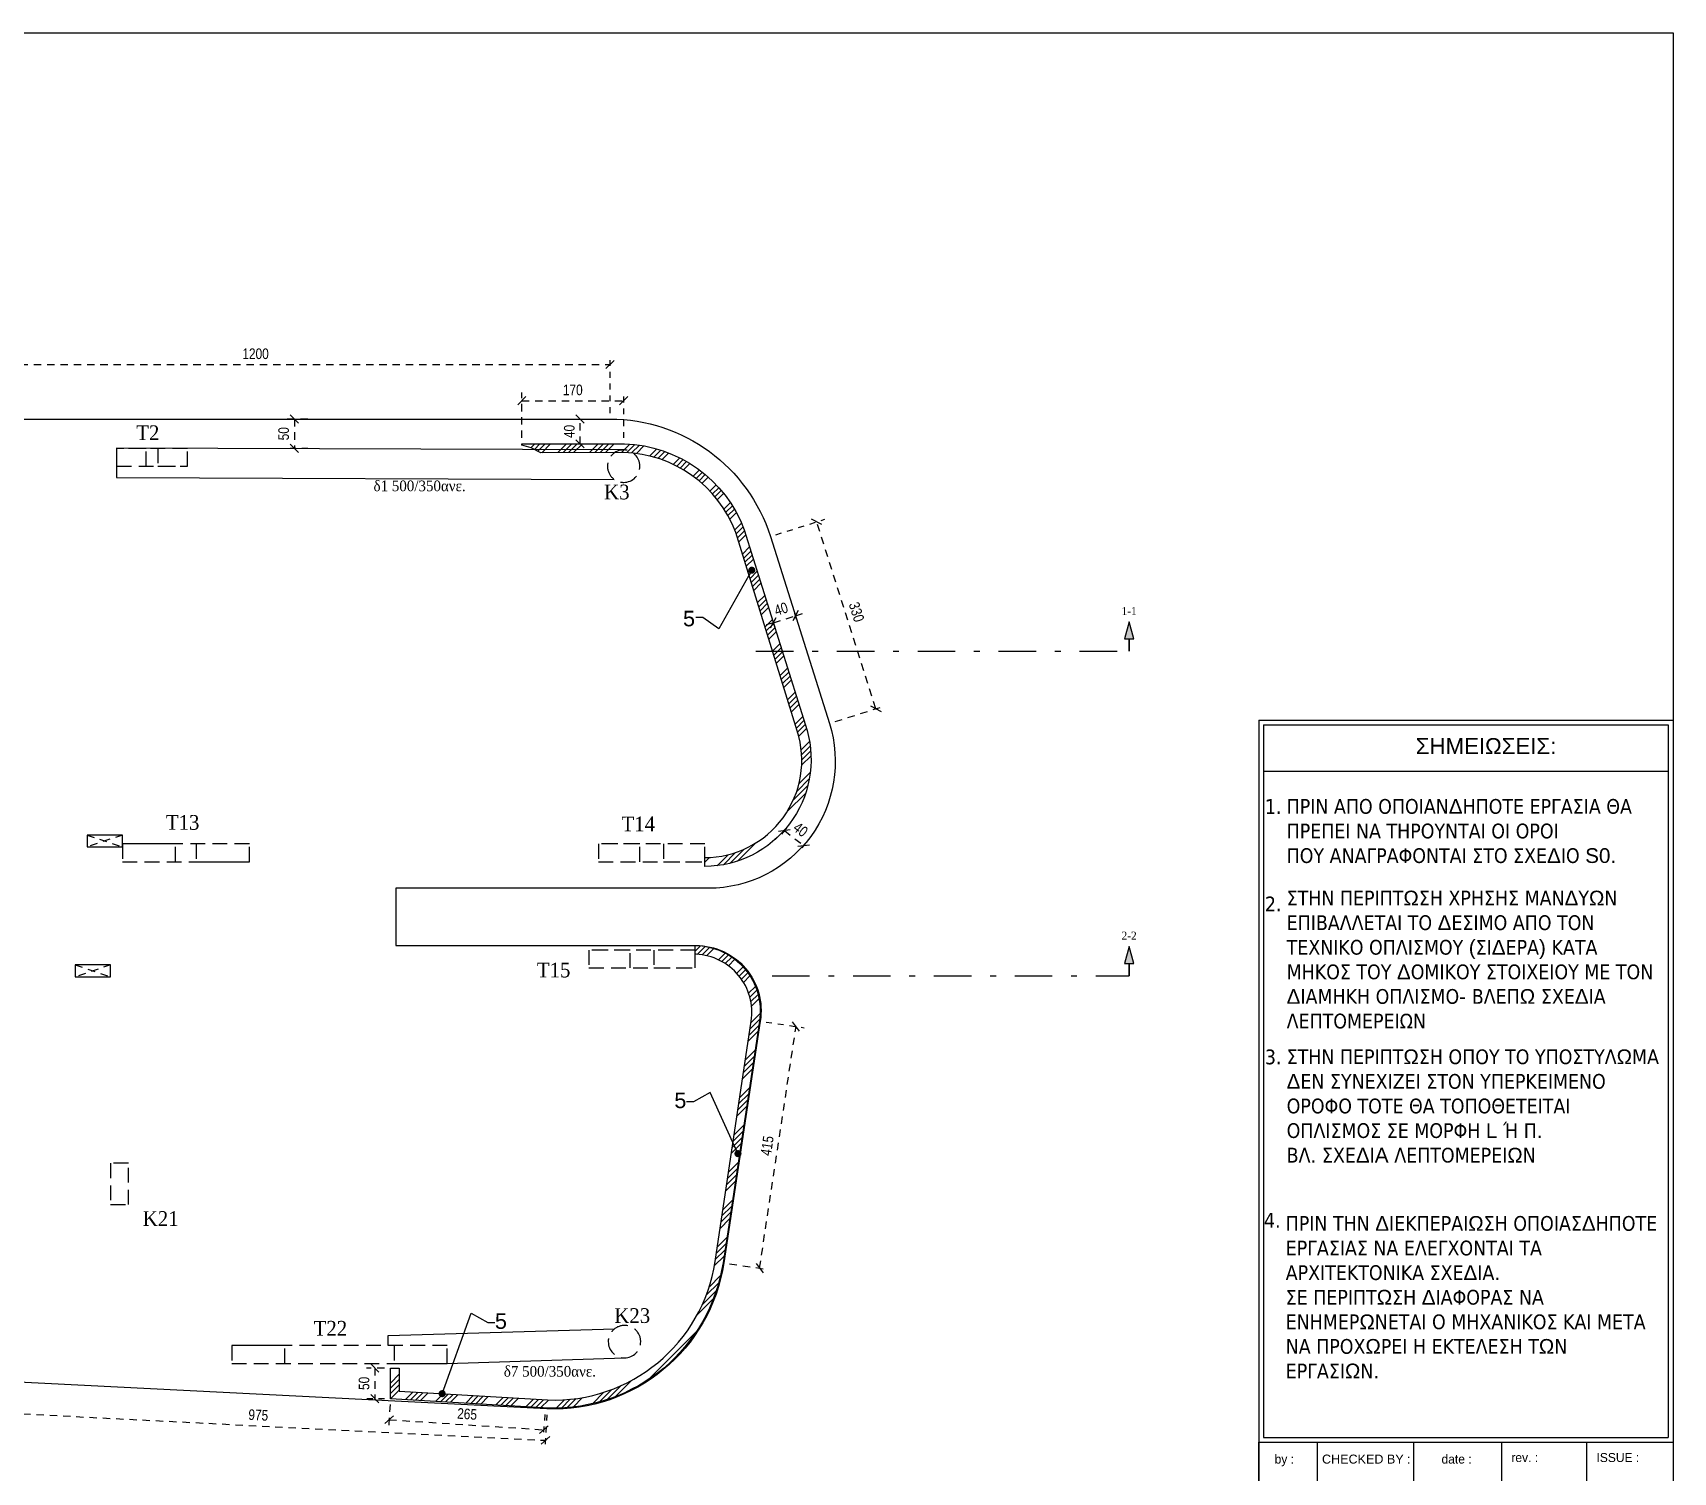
# Model space of a CAD drawing. Header units: millimetres. Extents: x -2171 to 1563, y -1758 to -1505.
# Drawn here: x 147.38 to 175.17, y -1614.64 to -1590.25 of the extents above; entities that cross this region are included whole.
import ezdxf
from ezdxf.enums import TextEntityAlignment as Align

# ---------------------------------------------------------------- set-up
doc = ezdxf.new("R2010")
doc.units = ezdxf.units.MM
doc.header["$PDMODE"] = 32
for name, pattern in [('DASHDOT', [25.4, 12.7, -6.35, 0, -6.35]), ('DASHED2', [0.375, 0.25, -0.125]), ('HIDDEN', [0.375, 0.25, -0.125]), ('HIDDEN2', [0.1875, 0.125, -0.0625])]:
    doc.linetypes.add(name, pattern=pattern)
doc.layers.get('Defpoints').update_dxf_attribs({"color": 6})
for name, color, linetype in [('-S-A3 PAGE', 3, 'Continuous'), ('-S-AKSONES', 50, 'DASHDOT'), ('-S_TEXT', 3, 'Continuous'), ('AM_5', 7, 'Continuous'), ('DIASTASEIS', 7, 'Continuous'), ('Geo_Beam', 7, 'Continuous'), ('Geo_Col', 7, 'Continuous'), ('Geo_Lines', 7, 'Continuous'), ('Geo_Lines_3', 7, 'Continuous'), ('pinakaki', 153, 'Continuous'), ('Sect_Line_Symbol', 7, 'Continuous'), ('STITHAIO', 94, 'Continuous'), ('Text_Beam', 7, 'Continuous'), ('Text_Col_-1', 7, 'Continuous')]:
    doc.layers.add(name, color=color, linetype=linetype)
doc.layers.add('TEXT', color=20, linetype='Continuous', lineweight=13)
doc.styles.add('1-100', font='arial.ttf', dxfattribs={"width": 0.8})
doc.styles.add('ag', font='arial.ttf', dxfattribs={"height": 0.25})
doc.styles.add('S1TmsNwRmn1088_b_934_161', font='times.ttf', dxfattribs={"width": 0.93362935265248, "height": 0.10875})
doc.styles.add('S1TmsNwRmn11_b_934_161', font='times.ttf', dxfattribs={"width": 0.93362935265248, "height": 0.0010875})
doc.styles.add('S1TmsNwRmn1359_b_934_161', font='times.ttf', dxfattribs={"width": 0.93362935265248, "height": 0.1359375})
doc.styles.get("Standard").update_dxf_attribs({"font": 'tahoma.ttf'})
doc.dimstyles.new('CHRISTOFOROS', dxfattribs={"dimscale": 0.2, "dimtxt": 0.25, "dimasz": 0.6, "dimexe": 0, "dimexo": 0, "dimgap": 0, "dimtad": 0, "dimdec": 0, "dimlfac": 100, "dimzin": 0, "dimdsep": 46, "dimtxsty": 'ag', "dimblk": 'ARCHTICK', "dimcen": 0, "dimclrd": 256, "dimclre": 256, "dimclrt": 1, "dimaunit": 1, "dimadec": 0, "dimazin": 0, "dimtfac": 1, "dimtdec": 0, "dimtofl": 0, "dimtmove": 0, "dimatfit": 3, "dimfxl": 1, "dimtolj": 1, "dimtzin": 0, "dimlwd": -1, "dimlwe": -1, "dimarcsym": 0})
doc.dimstyles.new('Copy of 1-100', dxfattribs={"dimtxt": 0.18, "dimasz": 0.14, "dimexe": 0.14, "dimexo": 0.1, "dimgap": 0.09, "dimtad": 1, "dimdec": 0, "dimlfac": 100, "dimrnd": 5, "dimzin": 5, "dimdsep": 46, "dimtxsty": '1-100', "dimblk": 'OBLIQUE', "dimcen": 0.09, "dimclrd": 1, "dimclre": 1, "dimclrt": 2, "dimadec": 0, "dimazin": 0, "dimtfac": 1, "dimtdec": 0, "dimtix": 1, "dimtmove": 2, "dimatfit": 3, "dimfxl": 5, "dimfxlon": 1, "dimtolj": 1, "dimtzin": 5, "dimarcsym": 0})
pattern_1 = [(45, (867.1715003140853, 0.4239848513680045), (-0.2694076836320746, 0.2694076836320746), []), (45, (867.2613029140853, 0.4239848513680045), (-0.2694076836320746, 0.2694076836320746), []), (45, (867.3511055140852, 0.4239848513680045), (-0.2694076836320746, 0.2694076836320746), []), (45, (867.4409083140853, 0.4239848513680045), (-0.2694076836320746, 0.2694076836320746), [])]

# ---------------------------------------------------------------- blocks, each defined once
blk = doc.blocks.new('PINAKAKI')
at = {"layer": '-S-A3 PAGE', "ltscale": 5}
blk.add_line((121995.5876738163, -208359.2623571971), (121988.7328586294, -208359.2623571971), dxfattribs=at)
at = {"color": 0}
for p, q in [((121988.6503586294, -208358.3923881081), (121988.6503586294, -208373.35123203)), ((121988.6503586294, -208358.3923881081), (121995.6701738163, -208358.3923881081)), ((121988.7328586294, -208358.4748881081), (121988.7328586293, -208370.548277358)), ((121988.7328586294, -208358.4748881081), (121995.5876738163, -208358.4748881081)), ((121995.5876738163, -208358.4748881081), (121995.5876738163, -208370.5482773581)), ((121995.6701738163, -208358.3923881081), (121995.6692643104, -208370.630777358)), ((121988.6494491235, -208370.630777358), (121995.6692643104, -208370.6307773581)), ((121988.7319491235, -208370.548277358), (121995.5867643104, -208370.5482773581)), ((121989.6399553628, -208370.630777543), (121989.6399553628, -208374.5409348889)), ((121991.2801083954, -208374.5409348889), (121991.2801083954, -208370.630777543)), ((121992.7663834646, -208374.5409348889), (121992.7663834646, -208370.630777543)), ((121994.2078794727, -208374.5409348889), (121994.2078794727, -208370.630777543))]:
    blk.add_line(p, q, dxfattribs=at)
blk.add_lwpolyline([(121988.6512681353, -208370.630777358), (121995.6701738163, -208370.630777358), (121995.6701738163, -208374.5409348889), (121988.6512681353, -208374.5409348889)], close=True, dxfattribs=at)
blk.add_lwpolyline([(121988.6512681353, -208370.630777358), (121995.6701738163, -208370.630777358), (121995.6701738163, -208374.5409348889), (121988.6512681353, -208374.5409348889)], close=True, dxfattribs=at)
at = {"layer": '-S_TEXT', "color": 3}
for s, p in [('1.', (121988.7546788662, -208359.9831307867)), ('2.', (121988.7546788662, -208361.6331665727)), ('3.', (121988.7546788662, -208364.225599413)), ('4.', (121988.7386840618, -208366.9942377883))]:
    blk.add_text(s, height=0.25, dxfattribs=at).set_placement(p)
at = {"layer": '-S_TEXT', "color": 3, "char_height": 0.25, "attachment_point": 1}
for s, insert in [('ΠΡΙΝ ΑΠΟ ΟΠΟΙΑΝ{\\fArial|b0|i0|c186|p34;Δ}ΗΠΟΤΕ ΕΡΓΑΣΙΑ ΘΑ ΠΡΕΠΕΙ ΝΑ ΤΗΡΟΥΝΤΑΙ ΟΙ ΟΡΟΙ\\PΠΟΥ ΑΝΑΓΡΑΦΟΝΤΑΙ ΣΤΟ ΣΧΕ{\\fArial|b0|i0|c186|p34;Δ}ΙΟ {\\fArial|b0|i0|c186|p34;S0.}', (121989.1233472303, -208359.7307733404)), ('ΣΤΗΝ ΠΕΡΙΠΤ{\\fArial|b0|i0|c186|p34;Ω}ΣΗ ΧΡΗΣΗΣ ΜΑΝ{\\fArial|b0|i0|c186|p34;Δ}Υ{\\fArial|b0|i0|c186|p34;Ω}Ν ΕΠΙΒΑΛΛΕΤΑΙ ΤΟ {\\fArial|b0|i0|c186|p34;Δ}ΕΣΙΜΟ ΑΠΟ ΤΟΝ ΤΕΧΝΙΚΟ ΟΠΛΙΣΜΟΥ {\\fArial|b0|i0|c186|p34;(}ΣΙ{\\fArial|b0|i0|c186|p34;Δ}ΕΡΑ{\\fArial|b0|i0|c186|p34;) }ΚΑΤΑ ΜΗΚΟΣ ΤΟΥ {\\fArial|b0|i0|c186|p34;Δ}ΟΜΙΚΟΥ ΣΤΟΙΧΕΙΟΥ ΜΕ ΤΟΝ {\\fArial|b0|i0|c186|p34;Δ}ΙΑΜΗΚΗ ΟΠΛΙΣΜΟ{\\fArial|b0|i0|c186|p34;- }ΒΛΕΠ{\\fArial|b0|i0|c186|p34;Ω }ΣΧΕ{\\fArial|b0|i0|c186|p34;Δ}ΙΑ ΛΕΠΤΟΜΕΡΕΙΩΝ', (121989.1233472303, -208361.2838789221)), ('ΣΤΗΝ ΠΕΡΙΠΤ{\\fArial|b0|i0|c186|p34;Ω}ΣΗ ΟΠΟΥ ΤΟ ΥΠΟΣΤΥΛ{\\fArial|b0|i0|c186|p34;Ω}ΜΑ {\\fArial|b0|i0|c186|p34;Δ}ΕΝ ΣΥΝΕΧΙΖΕΙ ΣΤΟΝ ΥΠΕΡΚΕΙΜΕΝΟ ΟΡΟΦΟ ΤΟΤΕ ΘΑ ΤΟΠΟΘΕΤΕΙΤΑΙ ΟΠΛΙΣΜΟΣ ΣΕ ΜΟΡΦΗ {\\fArial|b0|i0|c186|p34;L }Ή Π{\\fArial|b0|i0|c186|p34;.  \\P}ΒΛ{\\fArial|b0|i0|c186|p34;. }ΣΧΕ{\\fArial|b0|i0|c186|p34;Δ}Ι{\\fArial|b0|i0|c186|p34;A }ΛΕΠΤΟΜΕΡΕΙ{\\fArial|b0|i0|c186|p34;Ω}Ν', (121989.1233472303, -208363.9732419667)), ('ΠΡΙΝ ΤΗΝ {\\fArial|b0|i0|c186|p34;Δ}ΙΕΚΠΕΡΑΙ{\\fArial|b0|i0|c186|p34;Ω}ΣΗ ΟΠΟΙΑΣ{\\fArial|b0|i0|c186|p34;Δ}ΗΠΟΤΕ ΕΡΓΑΣΙΑΣ ΝΑ ΕΛΕΓΧΟΝΤΑΙ ΤΑ ΑΡΧΙΤΕΚΤΟΝΙΚΑ ΣΧΕ{\\fArial|b0|i0|c186|p34;Δ}ΙΑ{\\fArial|b0|i0|c186|p34;.\\P}ΣΕ ΠΕΡΙΠΤ{\\fArial|b0|i0|c186|p34;Ω}ΣΗ {\\fArial|b0|i0|c186|p34;Δ}ΙΑΦΟΡΑΣ ΝΑ ΕΝΗΜΕΡ{\\fArial|b0|i0|c186|p34;Ω}ΝΕΤΑΙ Ο ΜΗΧΑΝΙΚΟΣ ΚΑΙ ΜΕΤΑ ΝΑ ΠΡΟΧ{\\fArial|b0|i0|c186|p34;Ω}ΡΕΙ Η ΕΚΤΕΛΕΣΗ Τ{\\fArial|b0|i0|c186|p34;Ω}Ν ΕΡΓΑΣΙ{\\fArial|b0|i0|c186|p34;Ω}Ν{\\fArial|b0|i0|c186|p34;.}', (121989.1073524259, -208366.7968529643))]:
    blk.add_mtext_dynamic_manual_height_columns(s, width=6.386214127938729, gutter_width=1, heights=[0], dxfattribs=dict(at, insert=insert))
at = {"layer": 'pinakaki', "ltscale": 0.005, "insert": (121991.3101036036, -208358.6978146389), "char_height": 0.2695536878281153, "width": 6.674672244778185, "attachment_point": 1}
blk.add_mtext('{\\fArial|b0|i0|c161|p34;ΣΗΜΕΙΩΣΕΙΣ:}', dxfattribs=at)
at = {"layer": 'TEXT', "color": 0, "char_height": 0.1523437926953193, "attachment_point": 1}
for s, insert, width in [('\\pxqc;{\\fBankGothic Lt BT|b0|i0|c161|p34;\\C7;by :}', (121988.6250779645, -208370.8388000668), 0.9175081833359864), ('\\pxqc;{\\fArial|b0|i0|c186|p34;\\C7;CHECKED BY\\fBankGothic Lt BT|b0|i0|c161|p34; :}', (121989.2008721106, -208370.8388000668), 2.539063211588655), ('\\pxqc;{\\fBankGothic Lt BT|b0|i0|c0|p34;\\C7;date :}', (121990.7316831572, -208370.8388000668), 2.539063211588655), ('{\\fBankGothic Lt BT|b0|i0|c161|p34;\\C7;rev\\fBankGothic Lt BT|b0|i0|c0|p34;.\\fBankGothic Lt BT|b0|i0|c161|p34; :}', (121992.9293521711, -208370.8124670319), 2.539063211588655), ('{\\fBankGothic Lt BT|b0|i0|c0|p34;\\C7;ISSUE\\fBankGothic Lt BT|b0|i0|c161|p34; :}', (121994.3708481792, -208370.8124670319), 2.539063211588655)]:
    blk.add_mtext(s, dxfattribs=dict(at, insert=insert, width=width))
blk = doc.blocks.new('_Oblique')
at = {"color": 0, "linetype": 'ByBlock', "lineweight": -2}
blk.add_line((-0.5, -0.5), (0.5, 0.5), dxfattribs=at)
blk = doc.blocks.new('*D1293')
at = {"layer": 'Defpoints', "color": 0, "ltscale": 0.5, "transparency": 16777216}
for p in [(146.3500607895198, -1613.072974716798), (156.0932746613721, -1613.565251171997), (156.0663094776654, -1614.098950375307)]:
    blk.add_point(p, dxfattribs=at)
at = {"layer": 'DIASTASEIS', "color": 1, "linetype": 'HIDDEN', "lineweight": -2, "ltscale": 0.5, "transparency": 16777216}
blk.add_line((146.3450147202763, -1613.172847321576), (146.3160311088722, -1613.746495566797), dxfattribs=at)
at = {"layer": 'DIASTASEIS', "color": 1, "linetype": 'DASHED2', "lineweight": -2, "ltscale": 0.5, "transparency": 16777216}
blk.add_line((146.3230956058131, -1613.606673920108), (156.0663094776654, -1614.098950375307), dxfattribs=at)
at = {"layer": 'DIASTASEIS', "color": 1, "linetype": 'HIDDEN2', "lineweight": -2, "ltscale": 0.5, "transparency": 16777216}
blk.add_line((156.0882285921286, -1613.665123776776), (156.0592449807245, -1614.238772021997), dxfattribs=at)
at = {"layer": 'DIASTASEIS', "color": 1, "lineweight": -2, "ltscale": 0.5, "transparency": 16777216, "xscale": 0.14, "yscale": 0.14, "zscale": 0.14}
for p, rotation in [((146.3230956058131, -1613.606673920108), 177.1075869224577), ((156.0663094776654, -1614.098950375307), 357.1075869224577)]:
    blk.add_blockref('_Oblique', p, dxfattribs=dict(at, rotation=rotation))
at = {"layer": 'DIASTASEIS', "color": 2, "ltscale": 0.5, "transparency": 16777216, "insert": (151.2038815000283, -1613.671140745823), "char_height": 0.18, "attachment_point": 5, "rotation": 357.1075869224577, "style": '1-100'}
blk.add_mtext('\\A1;975', dxfattribs=at)
blk = doc.blocks.new('*D1294')
at = {"layer": 'Defpoints', "color": 0, "ltscale": 0.5, "transparency": 16777216}
for p in [(159.7046102383949, -1606.996001283713), (160.3113160842239, -1607.087425670845), (159.0874697872805, -1611.091437207705)]:
    blk.add_point(p, dxfattribs=at)
at = {"layer": 'DIASTASEIS', "color": 1, "linetype": 'DASHED2', "lineweight": -2, "ltscale": 0.5, "transparency": 16777216}
blk.add_line((159.6941756331095, -1611.182861594836), (160.3113160842239, -1607.087425670845), dxfattribs=at)
at = {"layer": 'DIASTASEIS', "color": 1, "linetype": 'HIDDEN2', "lineweight": -2, "ltscale": 0.5, "transparency": 16777216}
blk.add_line((159.8034938447287, -1607.010902035319), (160.4497531330912, -1607.108286723093), dxfattribs=at)
at = {"layer": 'DIASTASEIS', "color": 1, "linetype": 'HIDDEN', "lineweight": -2, "ltscale": 0.5, "transparency": 16777216}
blk.add_line((159.1863533936144, -1611.10633795931), (159.8326126819768, -1611.203722647085), dxfattribs=at)
at = {"layer": 'DIASTASEIS', "color": 1, "lineweight": -2, "ltscale": 0.5, "transparency": 16777216, "xscale": 0.14, "yscale": 0.14, "zscale": 0.14}
for p, rotation in [((160.3113160842239, -1607.087425670845), 81.43058494777974), ((159.6941756331095, -1611.182861594836), 261.4305849477798)]:
    blk.add_blockref('_Oblique', p, dxfattribs=dict(at, rotation=rotation))
at = {"layer": 'DIASTASEIS', "color": 2, "ltscale": 0.5, "transparency": 16777216, "insert": (159.8228734759857, -1609.108038698115), "char_height": 0.18, "attachment_point": 5, "rotation": 81.43058494777974, "style": '1-100'}
blk.add_mtext('\\A1;415', dxfattribs=at)
blk = doc.blocks.new('*D1295')
at = {"layer": 'Defpoints', "color": 0, "ltscale": 0.5, "transparency": 16777216}
for p in [(160.6631306438701, -1598.535201204039), (159.8761061405617, -1598.783675565974), (160.8758598904342, -1601.950322991079)]:
    blk.add_point(p, dxfattribs=at)
at = {"layer": 'DIASTASEIS', "color": 1, "linetype": 'HIDDEN2', "lineweight": -2, "ltscale": 0.5, "transparency": 16777216}
blk.add_line((159.9714664837128, -1598.753569005989), (160.7966351242816, -1598.493052020061), dxfattribs=at)
at = {"layer": 'DIASTASEIS', "color": 1, "linetype": 'DASHED2', "lineweight": -2, "ltscale": 0.5, "transparency": 16777216}
blk.add_line((161.6628843937427, -1601.701848629144), (160.6631306438701, -1598.535201204039), dxfattribs=at)
at = {"layer": 'DIASTASEIS', "color": 1, "linetype": 'HIDDEN', "lineweight": -2, "ltscale": 0.5, "transparency": 16777216}
blk.add_line((160.9712202335853, -1601.920216431094), (161.7963888741542, -1601.659699445166), dxfattribs=at)
at = {"layer": 'DIASTASEIS', "color": 1, "lineweight": -2, "ltscale": 0.5, "transparency": 16777216, "xscale": 0.14, "yscale": 0.14, "zscale": 0.14}
for p, rotation in [((160.6631306438701, -1598.535201204039), 107.521616757276), ((161.6628843937427, -1601.701848629144), 287.521616757276)]:
    blk.add_blockref('_Oblique', p, dxfattribs=dict(at, rotation=rotation))
at = {"layer": 'DIASTASEIS', "color": 2, "ltscale": 0.5, "transparency": 16777216, "insert": (161.3365295183903, -1600.063741656418), "char_height": 0.18, "attachment_point": 5, "rotation": 287.521616757276, "style": '1-100'}
blk.add_mtext('\\A1;330', dxfattribs=at)
blk = doc.blocks.new('*D1316')
at = {"layer": 'Defpoints', "color": 0, "ltscale": 0.5, "transparency": 16777216}
for p in [(152.1411364316592, -1596.794268508266), (151.8154420904467, -1597.291758448376), (152.1411364316592, -1597.291758448376)]:
    blk.add_point(p, dxfattribs=at)
at = {"layer": 'DIASTASEIS', "color": 1, "linetype": 'HIDDEN', "lineweight": -2, "ltscale": 0.5, "transparency": 16777216}
blk.add_line((152.0411364316592, -1596.794268508266), (151.6754420904467, -1596.794268508266), dxfattribs=at)
at = {"layer": 'DIASTASEIS', "color": 1, "linetype": 'DASHED2', "lineweight": -2, "ltscale": 0.5, "transparency": 16777216}
blk.add_line((151.8154420904467, -1596.794268508266), (151.8154420904467, -1597.291758448376), dxfattribs=at)
at = {"layer": 'DIASTASEIS', "color": 1, "linetype": 'HIDDEN2', "lineweight": -2, "ltscale": 0.5, "transparency": 16777216}
blk.add_line((152.0411364316592, -1597.291758448376), (151.6754420904467, -1597.291758448376), dxfattribs=at)
at = {"layer": 'DIASTASEIS', "color": 1, "lineweight": -2, "ltscale": 0.5, "transparency": 16777216, "xscale": 0.14, "yscale": 0.14, "zscale": 0.14}
for p, rotation in [((151.8154420904467, -1596.794268508266), 90), ((151.8154420904467, -1597.291758448376), 270)]:
    blk.add_blockref('_Oblique', p, dxfattribs=dict(at, rotation=rotation))
at = {"layer": 'DIASTASEIS', "color": 2, "ltscale": 0.5, "transparency": 16777216, "insert": (151.6335389526564, -1597.043013478321), "char_height": 0.18, "attachment_point": 5, "rotation": 90, "style": '1-100'}
blk.add_mtext('\\A1;50', dxfattribs=at)
blk = doc.blocks.new('*D1323')
at = {"layer": 'Defpoints', "color": 0, "ltscale": 0.5, "transparency": 16777216}
for p in [(157.1618236607028, -1595.870721098065), (157.1618236607028, -1596.794268508267), (145.1530691251191, -1598.579667413252)]:
    blk.add_point(p, dxfattribs=at)
at = {"layer": 'DIASTASEIS', "color": 1, "linetype": 'HIDDEN', "lineweight": -2, "ltscale": 0.5, "transparency": 16777216}
blk.add_line((145.1530691251191, -1598.479667413252), (145.1530691251191, -1595.730721098065), dxfattribs=at)
at = {"layer": 'DIASTASEIS', "color": 1, "linetype": 'HIDDEN2', "lineweight": -2, "ltscale": 0.5, "transparency": 16777216}
blk.add_line((157.1618236607028, -1596.694268508267), (157.1618236607028, -1595.730721098065), dxfattribs=at)
at = {"layer": 'DIASTASEIS', "color": 1, "linetype": 'DASHED2', "lineweight": -2, "ltscale": 0.5, "transparency": 16777216}
blk.add_line((145.1530691251191, -1595.870721098065), (157.1618236607028, -1595.870721098065), dxfattribs=at)
at = {"layer": 'DIASTASEIS', "color": 1, "lineweight": -2, "ltscale": 0.5, "transparency": 16777216, "xscale": 0.14, "yscale": 0.14, "zscale": 0.14, "rotation": 180}
blk.add_blockref('_Oblique', (145.1530691251191, -1595.870721098065), dxfattribs=at)
at = {"layer": 'DIASTASEIS', "color": 1, "lineweight": -2, "ltscale": 0.5, "transparency": 16777216, "xscale": 0.14, "yscale": 0.14, "zscale": 0.14}
blk.add_blockref('_Oblique', (157.1618236607028, -1595.870721098065), dxfattribs=at)
at = {"layer": 'DIASTASEIS', "color": 2, "ltscale": 0.5, "transparency": 16777216, "insert": (151.157446392911, -1595.688817960275), "char_height": 0.18, "attachment_point": 5, "style": '1-100'}
blk.add_mtext('\\A1;1200', dxfattribs=at)
blk = doc.blocks.new('_ArchTick')
at = {"color": 0, "linetype": 'ByBlock', "const_width": 0.150000081}
blk.add_lwpolyline([(-0.5000002699998731, -0.5000002699998731), (0.5000002699998731, 0.5000002699998731)], dxfattribs=at)
blk = doc.blocks.new('*D1379')
at = {"layer": 'AM_5', "color": 1, "linetype": 'HIDDEN', "lineweight": -2, "ltscale": 0.5, "transparency": 16777216}
blk.add_line((153.3410247237948, -1612.874398430326), (153.0371130686389, -1612.874398430326), dxfattribs=at)
at = {"layer": 'AM_5', "color": 1, "linetype": 'DASHED2', "lineweight": -2, "ltscale": 0.5, "transparency": 16777216}
blk.add_line((153.1771130686389, -1612.874398430326), (153.1771130686389, -1613.393737658943), dxfattribs=at)
at = {"layer": 'AM_5', "color": 1, "linetype": 'HIDDEN2', "lineweight": -2, "ltscale": 0.5, "transparency": 16777216}
blk.add_line((153.3417853118341, -1613.393737658943), (153.0371130686389, -1613.393737658943), dxfattribs=at)
at = {"layer": 'Defpoints', "color": 0, "ltscale": 0.5, "transparency": 16777216}
for p in [(153.4410247237948, -1612.874398430326), (153.1771130686389, -1613.393737658943), (153.4417853118341, -1613.393737658943)]:
    blk.add_point(p, dxfattribs=at)
at = {"layer": 'AM_5', "color": 1, "lineweight": -2, "ltscale": 0.5, "transparency": 16777216, "xscale": 0.14, "yscale": 0.14, "zscale": 0.14}
for p, rotation in [((153.1771130686389, -1612.874398430326), 90), ((153.1771130686389, -1613.393737658943), 270)]:
    blk.add_blockref('_Oblique', p, dxfattribs=dict(at, rotation=rotation))
at = {"layer": 'AM_5', "color": 2, "ltscale": 0.5, "transparency": 16777216, "insert": (152.9952099308485, -1613.134068044634), "char_height": 0.18, "attachment_point": 5, "rotation": 90, "style": '1-100'}
blk.add_mtext('\\A1;50', dxfattribs=at)
blk = doc.blocks.new('*D1415')
at = {"layer": 'AM_5', "color": 1, "linetype": 'HIDDEN', "lineweight": -2, "ltscale": 0.5, "transparency": 16777216}
blk.add_line((153.4353133032904, -1613.493528004695), (153.4096061357901, -1613.889900647884), dxfattribs=at)
at = {"layer": 'AM_5', "color": 1, "linetype": 'DASHED2', "lineweight": -2, "ltscale": 0.5, "transparency": 16777216}
blk.add_line((153.4186669477511, -1613.75019416383), (156.0386416492999, -1613.920115397438), dxfattribs=at)
at = {"layer": 'AM_5', "color": 1, "linetype": 'HIDDEN2', "lineweight": -2, "ltscale": 0.5, "transparency": 16777216}
blk.add_line((156.0552880048391, -1613.663449238303), (156.0295808373389, -1614.059821881492), dxfattribs=at)
at = {"layer": 'Defpoints', "color": 0, "ltscale": 0.5, "transparency": 16777216}
for p in [(153.441785311834, -1613.393737658942), (156.0617600133827, -1613.56365889255), (156.0386416492999, -1613.920115397438)]:
    blk.add_point(p, dxfattribs=at)
at = {"layer": 'AM_5', "color": 1, "lineweight": -2, "ltscale": 0.5, "transparency": 16777216, "xscale": 0.14, "yscale": 0.14, "zscale": 0.14}
for p, rotation in [((153.4186669477511, -1613.75019416383), 176.2892186218927), ((156.0386416492999, -1613.920115397438), 356.2892186218927)]:
    blk.add_blockref('_Oblique', p, dxfattribs=dict(at, rotation=rotation))
at = {"layer": 'AM_5', "color": 2, "ltscale": 0.5, "transparency": 16777216, "insert": (154.7404270851444, -1613.653633010499), "char_height": 0.18, "attachment_point": 5, "rotation": 356.2892186218927, "style": '1-100'}
blk.add_mtext('\\A1;265', dxfattribs=at)
blk = doc.blocks.new('*D1416')
at = {"layer": 'AM_5', "color": 1, "linetype": 'HIDDEN', "lineweight": -2, "ltscale": 0.5, "transparency": 16777216}
blk.add_line((155.6676308187473, -1597.114267703372), (155.6676308187473, -1596.343823996524), dxfattribs=at)
at = {"layer": 'AM_5', "color": 1, "linetype": 'HIDDEN2', "lineweight": -2, "ltscale": 0.5, "transparency": 16777216}
blk.add_line((157.3923248604672, -1597.114267942777), (157.3923248604672, -1596.343823996524), dxfattribs=at)
at = {"layer": 'AM_5', "color": 1, "linetype": 'DASHED2', "lineweight": -2, "ltscale": 0.5, "transparency": 16777216}
blk.add_line((155.6676308187473, -1596.483823996525), (157.3923248604672, -1596.483823996525), dxfattribs=at)
at = {"layer": 'Defpoints', "color": 0, "ltscale": 0.5, "transparency": 16777216}
for p in [(157.3923248604672, -1596.483823996525), (155.6676308187473, -1597.214267703371), (157.3923248604672, -1597.214267942777)]:
    blk.add_point(p, dxfattribs=at)
at = {"layer": 'AM_5', "color": 1, "lineweight": -2, "ltscale": 0.5, "transparency": 16777216, "xscale": 0.14, "yscale": 0.14, "zscale": 0.14, "rotation": 180}
blk.add_blockref('_Oblique', (155.6676308187473, -1596.483823996525), dxfattribs=at)
at = {"layer": 'AM_5', "color": 1, "lineweight": -2, "ltscale": 0.5, "transparency": 16777216, "xscale": 0.14, "yscale": 0.14, "zscale": 0.14}
blk.add_blockref('_Oblique', (157.3923248604672, -1596.483823996525), dxfattribs=at)
at = {"layer": 'AM_5', "color": 2, "ltscale": 0.5, "transparency": 16777216, "insert": (156.5299778396072, -1596.301920858735), "char_height": 0.18, "attachment_point": 5, "style": '1-100'}
blk.add_mtext('\\A1;170', dxfattribs=at)
blk = doc.blocks.new('*D1419')
at = {"layer": 'AM_5', "color": 1, "linetype": 'HIDDEN', "lineweight": -2, "ltscale": 0.5, "transparency": 16777216}
blk.add_line((160.14211098337, -1603.730414249092), (160.0279006645798, -1603.879365636234), dxfattribs=at)
at = {"layer": 'AM_5', "color": 1, "linetype": 'DASHED2', "lineweight": -2, "ltscale": 0.5, "transparency": 16777216}
blk.add_line((160.1130877771569, -1603.76826587993), (160.4423276797097, -1604.020714648286), dxfattribs=at)
at = {"layer": 'AM_5', "color": 1, "linetype": 'HIDDEN2', "lineweight": -2, "ltscale": 0.5, "transparency": 16777216}
blk.add_line((160.4713508859228, -1603.982863017448), (160.3571405671325, -1604.13181440459), dxfattribs=at)
at = {"layer": 'Defpoints', "color": 0, "ltscale": 0.5, "transparency": 16777216}
for p in [(160.202958920925, -1603.651057280304), (160.5321988234778, -1603.90350604866), (160.4423276797097, -1604.020714648286)]:
    blk.add_point(p, dxfattribs=at)
at = {"layer": 'AM_5', "color": 1, "lineweight": -2, "ltscale": 0.5, "transparency": 16777216, "xscale": 0.14, "yscale": 0.14, "zscale": 0.14}
for p, rotation in [((160.1130877771569, -1603.76826587993), 142.5203670528741), ((160.4423276797097, -1604.020714648286), 322.5203670528742)]:
    blk.add_blockref('_Oblique', p, dxfattribs=dict(at, rotation=rotation))
at = {"layer": 'AM_5', "color": 2, "ltscale": 0.5, "transparency": 16777216, "insert": (160.3883920361263, -1603.750137447827), "char_height": 0.18, "attachment_point": 5, "rotation": 322.5203670528741, "style": '1-100'}
blk.add_mtext('\\A1;40', dxfattribs=at)
blk = doc.blocks.new('*D1420')
at = {"layer": 'AM_5', "color": 1, "linetype": 'DASHED2', "lineweight": -2, "ltscale": 0.5, "transparency": 16777216}
for p, q in [((159.9269557863432, -1600.245114692611), (159.7934513059318, -1600.287263876589)), ((159.9269557863432, -1600.245114692611), (160.3002902429802, -1600.12724791653)), ((160.3002902429802, -1600.12724791653), (160.4337947233916, -1600.085098732552))]:
    blk.add_line(p, q, dxfattribs=at)
at = {"layer": 'AM_5', "color": 1, "linetype": 'HIDDEN', "lineweight": -2, "ltscale": 0.5, "transparency": 16777216}
blk.add_line((159.9126967050808, -1600.199950087857), (159.9691049703219, -1600.378619173022), dxfattribs=at)
at = {"layer": 'AM_5', "color": 1, "linetype": 'HIDDEN2', "lineweight": -2, "ltscale": 0.5, "transparency": 16777216}
blk.add_line((160.2860311617177, -1600.082083311777), (160.3424394269588, -1600.260752396942), dxfattribs=at)
at = {"layer": 'Defpoints', "color": 0, "ltscale": 0.5, "transparency": 16777216}
for p in [(160.2559246017331, -1599.986722968626), (159.8825901450961, -1600.104589744706), (160.3002902429802, -1600.12724791653)]:
    blk.add_point(p, dxfattribs=at)
at = {"layer": 'AM_5', "color": 1, "lineweight": -2, "ltscale": 0.5, "transparency": 16777216, "xscale": 0.14, "yscale": 0.14, "zscale": 0.14}
for p, rotation in [((159.9269557863432, -1600.245114692611), 17.52161675727453), ((160.3002902429802, -1600.12724791653), 197.5216167572746)]:
    blk.add_blockref('_Oblique', p, dxfattribs=dict(at, rotation=rotation))
at = {"layer": 'AM_5', "color": 2, "ltscale": 0.5, "transparency": 16777216, "insert": (160.0588582373689, -1600.012717848171), "char_height": 0.18, "attachment_point": 5, "rotation": 17.521616757274565, "style": '1-100'}
blk.add_mtext('\\A1;40', dxfattribs=at)
blk = doc.blocks.new('*D1421')
at = {"layer": 'AM_5', "color": 1, "linetype": 'HIDDEN2', "lineweight": -2, "ltscale": 0.5, "transparency": 16777216}
blk.add_line((156.6534004630668, -1596.794268508266), (156.7934004630667, -1596.794268508266), dxfattribs=at)
at = {"layer": 'AM_5', "color": 1, "linetype": 'DASHED2', "lineweight": -2, "ltscale": 0.5, "transparency": 16777216}
blk.add_line((156.6534004630668, -1597.214267701856), (156.6534004630668, -1596.794268508266), dxfattribs=at)
at = {"layer": 'AM_5', "color": 1, "linetype": 'HIDDEN', "lineweight": -2, "ltscale": 0.5, "transparency": 16777216}
blk.add_line((156.6534004630668, -1597.214267701856), (156.7934004630667, -1597.214267701856), dxfattribs=at)
at = {"layer": 'Defpoints', "color": 0, "ltscale": 0.5, "transparency": 16777216}
for p in [(156.6534004630658, -1596.794268508266), (156.6534004630668, -1596.794268508266), (156.6534004630658, -1597.214267701856)]:
    blk.add_point(p, dxfattribs=at)
at = {"layer": 'AM_5', "color": 1, "lineweight": -2, "ltscale": 0.5, "transparency": 16777216, "xscale": 0.14, "yscale": 0.14, "zscale": 0.14}
for p, rotation in [((156.6534004630668, -1596.794268508266), 90), ((156.6534004630668, -1597.214267701856), 270)]:
    blk.add_blockref('_Oblique', p, dxfattribs=dict(at, rotation=rotation))
at = {"layer": 'AM_5', "color": 2, "ltscale": 0.5, "transparency": 16777216, "insert": (156.4714973252764, -1597.004268105061), "char_height": 0.18, "attachment_point": 5, "rotation": 90, "style": '1-100'}
blk.add_mtext('\\A1;40', dxfattribs=at)

msp = doc.modelspace()

# ---------------------------------------------------------------- hatches: boundary and pattern name
at = {"layer": 'Geo_Lines_3', "linetype": 'Continuous', "ltscale": 0.5, "transparency": 33554572}
h = msp.add_hatch(dxfattribs=at)
h.set_pattern_fill('ANSI34', color=9, scale=0.02)
h.set_pattern_definition(pattern_1)
edge = h.paths.add_edge_path()
edge.add_arc((158.7602591773485, -1602.577333122314), 1.648398415753488, 270.1916145304398, 377.5847218554636)
edge.add_line((160.3316300154497, -1602.079326067922), (159.2907862397833, -1598.716105269151))
edge.add_arc((157.3247506084788, -1599.460013472293), 2.102069341925117, 20.72563098857325, 88.15099193128256)
edge.add_line((157.3925753001117, -1597.359038620119), (155.9886622167105, -1597.364267693315))
edge.add_line((155.9886622167105, -1597.364267693315), (155.8270831057868, -1597.282274418166))
edge.add_line((155.8270831057868, -1597.282274418166), (155.6676308187473, -1597.235629835383))
edge.add_line((155.6676308187473, -1597.235629835383), (155.6676308187473, -1597.214267703371))
edge.add_line((155.6676308187473, -1597.214267703371), (157.4074633409699, -1597.214267700696))
edge.add_arc((157.3364541826514, -1599.451288120585), 2.238147148774465, 20.443730212430978, 88.18188542951378, ccw=False)
edge.add_line((159.4336331411434, -1598.66953171631), (160.4973812860395, -1602.069724389739))
edge.add_arc((158.7530530965247, -1602.563029685222), 1.812741279743969, -89.5612339920761, 15.791185407839123, ccw=False)
edge.add_line((158.766934773109, -1604.375717812381), (158.765771913231, -1604.225722319926))
h = msp.add_hatch(dxfattribs=at)
h.set_pattern_fill('ANSI34', color=9, scale=0.02)
h.set_pattern_definition(pattern_1)
edge = h.paths.add_edge_path()
edge.add_line((153.4410247237947, -1612.874398430325), (153.5910247506608, -1612.874398430325))
edge.add_line((153.5910247506608, -1612.874398430325), (153.5910247237947, -1613.265208429798))
edge.add_line((153.5910247237947, -1613.265208429798), (156.1007512882989, -1613.415430229712))
edge.add_arc((156.2102162974443, -1610.657864433122), 2.759737616286833, 267.726766210539, 351.4305851353383)
edge.add_line((158.9391443791259, -1611.069086071362), (159.5529193766679, -1606.996001283713))
edge.add_arc((158.5782470541582, -1606.849127468524), 0.9856764448107843, 351.4305487063413, 447.6663065186015)
edge.add_line((158.6183831819581, -1605.86426852172), (158.6038205972485, -1605.864268510589))
edge.add_line((158.6038205972485, -1605.864268510589), (158.6038205972485, -1605.714268519672))
edge.add_arc((158.5922052617094, -1606.826650920695), 1.112443042194544, -8.756345109698714, 89.40174753067868, ccw=False)
edge.add_line((159.6916823995675, -1606.996001283713), (159.074828989772, -1611.08953235877))
edge.add_arc((156.2015569344157, -1610.647485424357), 2.907077191323886, 268.4237614675967, 351.25373878462705, ccw=False)
edge.add_line((156.1215917232071, -1613.553462602745), (153.441785311834, -1613.393737658942))
edge.add_line((153.441785311834, -1613.393737658942), (153.4410247237947, -1612.874398430325))
at = {"layer": 'Sect_Line_Symbol'}
for points in [[(165.9530243446948, -1600.729667399096), (165.9530243446948, -1600.519445146983), (166.0306700582255, -1600.519445146983), (165.9530243446948, -1600.229667399096), (165.875378631164, -1600.519445146983), (165.9530243446948, -1600.519445146983)], [(165.9530243446948, -1606.229667399096), (165.9530243446948, -1606.019445146983), (166.0306700582255, -1606.019445146983), (165.9530243446948, -1605.729667399096), (165.875378631164, -1606.019445146983), (165.9530243446948, -1606.019445146983)]]:
    msp.add_hatch(color=2, dxfattribs=at).paths.add_polyline_path(points)

# ---------------------------------------------------------------- linework, layer by layer
at = {"layer": '-S_TEXT', "ltscale": 5}
msp.add_lwpolyline([(117.020104884037, -1590.24971776917), (175.1675973122058, -1590.24971776917), (175.1675973122058, -1630.294414193922), (117.020104884037, -1630.294414193922)], close=True, dxfattribs=at)
at = {"color": 2, "linetype": 'HIDDEN', "ltscale": 0.5}
for p, q in [((148.3030682343619, -1603.844269667469), (148.9030667606992, -1604.044268918495)), ((148.9030667606992, -1603.844269667469), (148.3030682343642, -1604.044268918497)), ((148.1040901561785, -1606.044269700263), (148.7030886838081, -1606.244269091798)), ((148.7030886838081, -1606.044269700263), (148.1040901561764, -1606.244269091792))]:
    msp.add_line(p, q, dxfattribs=at)
at = {"layer": 'Geo_Beam', "color": 94}
msp.add_line((154.4029956942065, -1612.794577591814), (157.4142004337771, -1612.702280944907), dxfattribs=at)
for points in [[(157.3923248515684, -1597.317639333584), (148.803258425233, -1597.287555337934), (148.803258425233, -1597.787558404962), (157.2334262546004, -1597.817085843652)], [(153.4029956942065, -1612.494577591814), (153.4029956942065, -1612.324993844815), (157.2408424305979, -1612.207359736296)]]:
    msp.add_lwpolyline(points, dxfattribs=at)
at = {"layer": 'Geo_Col', "color": 94, "linetype": 'HIDDEN'}
for points in [[(148.8032584252328, -1597.591758448375), (150.0032584252328, -1597.591758448375), (150.0032584252328, -1597.291758448375), (148.8032584252328, -1597.291758448375)], [(148.8032584252328, -1597.591758448375), (149.3032584252328, -1597.591758448375), (149.3032584252328, -1597.291758448375), (148.8032584252328, -1597.291758448375)], [(150.0032584252328, -1597.291758448375), (149.5032584252328, -1597.291758448375), (149.5032584252328, -1597.591758448375), (150.0032584252328, -1597.591758448375)], [(148.9028009934882, -1604.294350225769), (151.0528009934883, -1604.294350225769), (151.0528009934883, -1603.994350225769), (148.9028009934882, -1603.994350225769)], [(148.9028009934882, -1604.294350225769), (149.8028009934883, -1604.294350225769), (149.8028009934883, -1603.994350225769), (148.9028009934882, -1603.994350225769)], [(151.0528009934883, -1603.994350225769), (150.1528009934882, -1603.994350225769), (150.1528009934882, -1604.294350225769), (151.0528009934883, -1604.294350225769)], [(156.9657583025592, -1604.294269059457), (158.7657583025591, -1604.294269059457), (158.7657583025591, -1603.994269059457), (156.9657583025592, -1603.994269059457)], [(156.9657583025592, -1604.294269059457), (157.6657583025592, -1604.294269059457), (157.6657583025592, -1603.994269059457), (156.9657583025592, -1603.994269059457)], [(158.7657583025591, -1603.994269059457), (158.0657583025593, -1603.994269059457), (158.0657583025593, -1604.294269059457), (158.7657583025591, -1604.294269059457)], [(156.803909480469, -1606.093775936663), (158.6039094804692, -1606.093775936663), (158.6039094804692, -1605.793775936663), (156.803909480469, -1605.793775936663)], [(156.803909480469, -1606.093775936663), (157.503909480469, -1606.093775936663), (157.503909480469, -1605.793775936663), (156.803909480469, -1605.793775936663)], [(158.6039094804692, -1605.793775936663), (157.9039094804691, -1605.793775936663), (157.9039094804691, -1606.093775936663), (158.6039094804692, -1606.093775936663)], [(149.0030260606038, -1609.404269291593), (148.7030260606036, -1609.404269291593), (148.7030260606036, -1610.104269291593), (149.0030260606038, -1610.104269291593)], [(150.7528456578918, -1612.794577591814), (154.4029956942065, -1612.794577591814), (154.4029956942065, -1612.494577591814), (150.7528456578918, -1612.494577591814)], [(150.7528456578918, -1612.794577591814), (151.6528456578917, -1612.794577591814), (151.6528456578917, -1612.494577591814), (150.7528456578918, -1612.494577591814)], [(154.4029956942065, -1612.494577591814), (153.5029956942064, -1612.494577591814), (153.5029956942064, -1612.794577591814), (154.4029956942065, -1612.794577591814)]]:
    msp.add_lwpolyline(points, close=True, dxfattribs=at)
for points in [[(157.6673248515685, -1597.592639333584, 0.414213562373095), (157.3923248515684, -1597.317639333584, 0.414213562373095), (157.1173248515686, -1597.592639333584, 0.414213562373095), (157.3923248515684, -1597.867639333584, 0.414213562373095)], [(157.6807753462642, -1612.427410033568, 0.414213562373095), (157.4057753462644, -1612.152410033568, 0.414213562373095), (157.1307753462638, -1612.427410033568, 0.414213562373095), (157.4057753462644, -1612.702410033568, 0.414213562373095)]]:
    msp.add_lwpolyline(points, format="xyb", close=True, dxfattribs=at)
at = {"layer": 'Geo_Lines', "color": 94}
msp.add_lwpolyline([(145.1530691251191, -1596.794268508265), (157.1618236607073, -1596.794268508265, -0.3272289728655698), (159.8761061405617, -1598.783675565974), (160.8758598904342, -1601.950322991078, -0.5068989909720438), (158.8280644361585, -1604.744268705873), (153.5330474084344, -1604.744395809065), (153.5330474084344, -1605.714268514425), (158.6176782159569, -1605.714842050731, -0.4629372727803286), (159.7046102383952, -1606.996001283713), (159.0874697872805, -1611.091437207705, -0.3825325032059499), (156.0932746613721, -1613.565251171997), (146.3500607895198, -1613.072974716798, -0.4274987490433498)], format="xyb", dxfattribs=at)
for points in [[(148.3030682343619, -1604.044268918495), (148.9030667606992, -1604.044268918495), (148.9030667606992, -1603.844269667469), (148.3030682343619, -1603.844269667469)], [(148.1040901561785, -1606.244269091798), (148.7030886838081, -1606.244269091798), (148.7030886838081, -1606.044269700263), (148.1040901561785, -1606.044269700263)]]:
    msp.add_lwpolyline(points, close=True, dxfattribs=at)
at = {"layer": 'Sect_Line_Symbol', "color": 2}
for points in [[(165.9530243446948, -1600.729667399096), (165.9530243446948, -1600.519445146983), (166.0306700582255, -1600.519445146983), (165.9530243446948, -1600.229667399096), (165.875378631164, -1600.519445146983), (165.9530243446948, -1600.519445146983)], [(165.9530243446948, -1606.229667399096), (165.9530243446948, -1606.019445146983), (166.0306700582255, -1606.019445146983), (165.9530243446948, -1605.729667399096), (165.875378631164, -1606.019445146983), (165.9530243446948, -1606.019445146983)]]:
    msp.add_lwpolyline(points, close=True, dxfattribs=at)
at = {"layer": 'Sect_Line_Symbol', "color": 2, "linetype": 'DASHDOT', "ltscale": 0.05}
for points in [[(159.6324425345915, -1600.729667399096), (165.9530243446948, -1600.729667399096)], [(159.9067265697336, -1606.229667399096), (165.9530243446948, -1606.229667399096)]]:
    msp.add_lwpolyline(points, dxfattribs=at)
at = {"layer": 'STITHAIO', "ltscale": 0.5}
for points in [[(158.765771913231, -1604.225722319925, 0.5061943858001015), (160.3316300154497, -1602.079326067922), (159.2907862397833, -1598.716105269151, 0.3029910761067014), (157.3925753001117, -1597.359038620119), (155.9886622167105, -1597.364267693315), (155.8270831057868, -1597.282274418166), (155.6676308187473, -1597.235629835383), (155.6676308187473, -1597.214267703371), (157.4074633409699, -1597.214267700696, -0.3044818115945263), (159.4336331411434, -1598.66953171631), (160.4973812860395, -1602.069724389739, -0.4950585597911299), (158.766934773109, -1604.375717812381), (158.765771913231, -1604.225722319926)], [(153.4410247237947, -1612.874398430325), (153.5910247506608, -1612.874398430325), (153.5910247237947, -1613.265208429798), (156.1007512882989, -1613.415430229712, 0.3823820082384053), (158.9391443791259, -1611.069086071362), (159.5529193766679, -1606.996001283713, 0.4464618533189587), (158.6183831819581, -1605.86426852172), (158.6038205972485, -1605.864268510589), (158.6038205972485, -1605.714268519672, -0.4565595909286376), (159.6916823995675, -1606.996001283713), (159.074828989772, -1611.08953235877, -0.3780179962159645), (156.1215917232071, -1613.553462602745), (153.441785311834, -1613.393737658942)]]:
    msp.add_lwpolyline(points, format="xyb", close=True, dxfattribs=at)

# ---------------------------------------------------------------- block references
at = {"layer": '-S_TEXT', "linetype": 'Continuous', "ltscale": 0.5}
msp.add_blockref('PINAKAKI', (-121820.5025765041, 206756.4979739141), dxfattribs=at)

# ---------------------------------------------------------------- texts
at = {"layer": '-S-AKSONES', "color": 3, "linetype": 'Continuous', "char_height": 0.2625, "style": 'ag'}
for insert, width, attachment_point in [((158.6011426177253, -1600.310171366895), 0.4160931041748497, 9), ((158.4538675583685, -1608.207731992541), 0.4160931041748498, 3), ((155.2112799903334, -1611.947860640386), 0.4160931041748498, 1)]:
    msp.add_mtext('5', dxfattribs=dict(at, insert=insert, width=width, attachment_point=attachment_point))
at = {"layer": 'Sect_Line_Symbol', "color": 2, "style": 'S1TmsNwRmn1359_b_934_161', "width": 0.93362935265248}
for s, p in [('1-1', (165.9530243446948, -1599.979667399096)), ('2-2', (165.9530243446948, -1605.479667399096))]:
    msp.add_text(s, height=0.1359375, dxfattribs=at).set_placement(p, align=Align.TOP_CENTER)
at = {"layer": 'Text_Beam', "color": 3, "style": 'S1TmsNwRmn1088_b_934_161', "width": 0.93362935265248}
msp.add_text(' δ1 500/350ανε.', height=0.18, rotation=359.9999999999999, dxfattribs=at).set_placement((153.0917481791425, -1598.016758448375))
msp.add_text(' δ7 500/350ανε.', height=0.18, dxfattribs=at).set_placement((155.2983420598769, -1613.019577591814))
at = {"layer": 'Text_Col_-1', "color": 200, "style": 'S1TmsNwRmn11_b_934_161', "width": 0.93362935265248}
for s, p in [('T2', (149.1360020252514, -1597.151465514332)), ('K3', (157.0608476514362, -1598.155396854046)), ('T13', (149.6383383842085, -1603.753774534859)), ('T14', (157.354863265447, -1603.779682625523)), ('T15', (155.9214407599843, -1606.254801122153)), ('K21', (149.2470196204713, -1610.466239630426)), ('K23', (157.2340090891269, -1612.110267071151)), ('T22', (152.1411925510804, -1612.325661463906))]:
    msp.add_text(s, height=0.25, dxfattribs=at).set_placement(p)

# ---------------------------------------------------------------- dimensions: what is measured, and where the dimension line sits
at = {"layer": 'AM_5', "color": 94, "ltscale": 0.5}
dim = msp.add_linear_dim(base=(157.3923248604672, -1596.483823996525), p1=(155.6676308187473, -1597.214267703371), p2=(157.3923248604672, -1597.214267942777), dimstyle='Copy of 1-100', dxfattribs=at)
dim.commit()
dim.dimension.update_dxf_attribs({"geometry": '*D1416', "text_midpoint": (156.5299778396072, -1596.301920858735)})
for p1, p2, distance, picture, middle in [((156.6534004630658, -1597.214267701855), (156.6534004630658, -1596.794268508265), -9.947598300641403e-13, '*D1421', (156.4714973252764, -1597.004268105061)), ((159.8825901450961, -1600.104589744706), (160.2559246017331, -1599.986722968626), -0.14736204092869462, '*D1420', (160.0588582373689, -1600.012717848171)), ((160.2029589209248, -1603.651057280303), (160.5321988234777, -1603.90350604866), -0.14769792926267175, '*D1419', (160.3883920361263, -1603.750137447827)), ((153.441785311834, -1613.393737658942), (156.0617600133827, -1613.56365889255), -0.3572054011837365, '*D1415', (154.7404270851444, -1613.653633010499))]:
    dim = msp.add_aligned_dim(p1=p1, p2=p2, distance=distance, dimstyle='Copy of 1-100', dxfattribs=at)
    dim.commit()
    dim.dimension.update_dxf_attribs({"geometry": picture, "text_midpoint": middle})
at = {"layer": 'AM_5', "ltscale": 0.5}
dim = msp.add_linear_dim(base=(153.1771130686389, -1613.393737658943), p1=(153.4410247237947, -1612.874398430325), p2=(153.441785311834, -1613.393737658942), angle=90, dimstyle='Copy of 1-100', dxfattribs=at)
dim.commit()
dim.dimension.update_dxf_attribs({"geometry": '*D1379', "text_midpoint": (152.9952099308485, -1613.134068044634)})
at = {"layer": 'DIASTASEIS', "ltscale": 0.5}
dim = msp.add_linear_dim(base=(157.1618236607028, -1595.870721098065), p1=(145.1530691251191, -1598.579667413252), p2=(157.1618236607028, -1596.794268508267), dimstyle='Copy of 1-100', dxfattribs=at)
dim.commit()
dim.dimension.update_dxf_attribs({"geometry": '*D1323', "text_midpoint": (151.157446392911, -1595.688817960275)})
dim = msp.add_linear_dim(base=(151.8154420904467, -1597.291758448376), p1=(152.1411364316591, -1596.794268508265), p2=(152.1411364316591, -1597.291758448375), angle=90, dimstyle='Copy of 1-100', dxfattribs=at)
dim.commit()
dim.dimension.update_dxf_attribs({"geometry": '*D1316', "text_midpoint": (151.6335389526564, -1597.043013478321)})
for p1, p2, distance, picture, middle in [((160.8758598904342, -1601.950322991078), (159.8761061405617, -1598.783675565974), -0.825316349860367, '*D1295', (161.3365295183903, -1600.063741656418)), ((159.0874697872805, -1611.091437207705), (159.7046102383949, -1606.996001283713), -0.613555541027504, '*D1294', (159.8228734759857, -1609.108038698115)), ((146.3500607895198, -1613.072974716798), (156.0932746613721, -1613.565251171997), -0.5343799778677488, '*D1293', (151.2038815000283, -1613.671140745823))]:
    dim = msp.add_aligned_dim(p1=p1, p2=p2, distance=distance, dimstyle='Copy of 1-100', dxfattribs=at)
    dim.commit()
    dim.dimension.update_dxf_attribs({"geometry": picture, "text_midpoint": middle})

# ---------------------------------------------------------------- leaders
at = {"layer": '-S-AKSONES', "color": 1, "linetype": 'Continuous', "annotation_type": 0, "has_hookline": 1, "text_width": 0.1740450204638472}
for points, hookline_direction in [([(159.5616192433654, -1599.35600608857), (159.0034926925454, -1600.347735038849), (158.7346512667963, -1600.155065786221), (158.6146512667963, -1600.155065786221)], 1), ([(159.3279340920203, -1609.241634512855), (158.8579595046835, -1608.205219805892), (158.5738675583685, -1608.363424717983), (158.4538675583685, -1608.363424717983)], 1), ([(154.3176443250643, -1613.308700858774), (154.8071880440184, -1611.945348453737), (155.0912799903334, -1612.103553365829), (155.2112799903334, -1612.103553365829)], 0)]:
    msp.add_leader(points, dimstyle='CHRISTOFOROS', override={"dimgap": 0, "dimtad": 0, "dimclrd": 1, "dimldrblk": 'Dot', "dimfxl": 0.1, "dimfxlon": 1, "dimarcsym": 1}, dxfattribs=dict(at, hookline_direction=hookline_direction))

doc.saveas('drawing.dxf')
